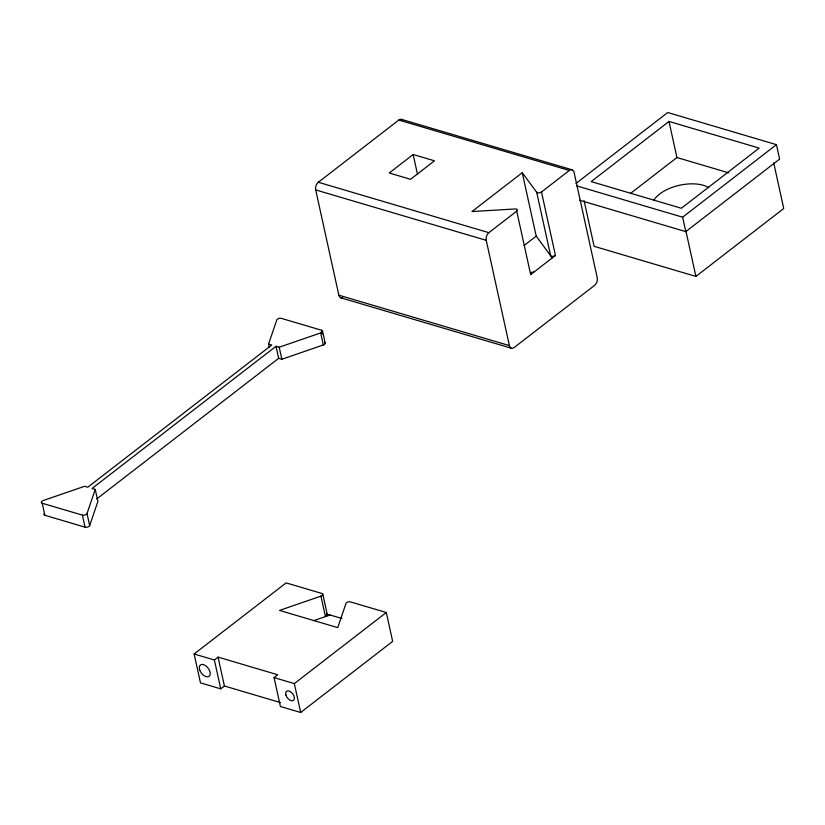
<?xml version="1.0" encoding="UTF-8"?>
<svg xmlns="http://www.w3.org/2000/svg" width="825" height="825" viewBox="0 0 825 825"><rect width="100%" height="100%" fill="white"/><g stroke="black" fill="none" stroke-linecap="round" stroke-linejoin="round"><path stroke-width="1.24" d="M44.168 513.614A2.867 1.464 -12.4 0 0 44.859 515.274L85.058 527.165A2.867 1.464 -12.4 0 0 89.667 525.577L87.017 513.542L95.246 489.431L92.049 488.493L276.014 346.283L279.211 347.222L320.667 332.939A2.867 1.464 -12.4 0 0 321.585 330.258L281.387 318.378A2.867 1.464 -12.4 0 0 276.777 319.966L268.558 344.077L269.352 347.686M89.667 525.577L97.886 501.466L95.246 489.431M342.592 297.722A5.734 3.62 -73.5 0 1 338.848 295.185L315.697 189.915A5.734 3.62 -73.5 0 1 318.326 182.263L398.815 120.048A5.734 3.62 -73.5 0 1 402.528 119.986M413.16 154.512L389.245 173.002L410.561 179.303L434.476 160.813L413.16 154.512L417.522 174.384M96.721 498.95L278.664 358.308L281.861 359.257L323.307 344.974A2.867 1.464 -12.4 0 0 324.71 342.499M555.442 255.451A2.867 1.464 -12.4 0 1 550.646 255.74L536.693 192.277L522.256 172.693L471.993 211.54L515.109 208.962A2.867 1.464 -12.4 0 1 516.718 211.138L530.671 274.601L555.442 255.451L541.489 191.998L569.343 170.455A5.734 3.62 -73.5 0 1 574.087 172.425L597.228 277.695A5.734 3.62 -73.5 0 1 594.608 285.347L514.119 347.562A5.734 3.62 -73.5 0 1 509.386 345.593L338.848 295.185M509.386 345.593L486.234 240.333A5.734 3.62 -73.5 0 1 488.864 232.671L516.718 211.138M575.943 183.47L667.734 112.52L776.449 144.664L779.625 159.101L685.802 231.629L579.552 200.217M669.003 121.45L591.185 181.603L681.357 208.261L759.175 148.108L669.003 121.45L676.933 157.544L728.815 172.879M524.153 245.468L536.209 236.146L522.256 172.693M630.444 193.473L676.933 157.544M576.376 185.78L682.626 217.192L776.449 144.664M280.438 702.57L224.41 685.998L220.729 688.844L200.475 682.863L194.133 653.988L286.12 582.883L321.863 593.453A2.867 1.464 -12.4 0 1 320.946 596.124L325.442 616.584A2.867 1.464 -12.4 0 0 327.174 614.408M584.079 200.671L594.113 246.324L695.898 276.416L783.75 208.508L773.716 162.855M194.133 653.988L214.376 659.969L218.058 657.123L277.747 674.778L274.065 677.614L280.418 706.489L300.671 712.48L392.659 641.376L386.306 612.501L350.563 601.93A2.867 1.464 -12.4 0 0 345.953 603.518L337.734 627.629L279.5 610.417L320.946 596.124M274.065 677.614L294.319 683.605L386.306 612.501M313.603 620.658L330.052 614.996M531.465 272.281L533.857 272.137M401.723 119.439L572.261 169.857M398.815 120.048L569.343 170.455M318.326 182.263L488.864 232.671M315.697 189.915L486.234 240.333M340.673 297.753L511.211 348.171M268.558 344.077L271.755 345.025L87.78 487.224L84.583 486.286L43.127 500.569A2.867 1.464 -12.4 0 0 42.219 503.25L44.859 515.274M42.219 503.25L82.418 515.13A2.867 1.464 -12.4 0 0 87.017 513.542M341.89 618.492L326.36 613.903A2.867 1.464 -12.4 0 1 326.844 614.109M536.209 236.146L552.255 257.916M685.864 230.763L695.898 276.416M682.626 217.192L685.802 231.629M322.544 331.124L325.194 343.159M321.585 330.258L322.369 333.867M320.667 332.939L323.307 344.974M279.211 347.222L281.861 359.257M276.014 346.283L278.664 358.308M322.833 594.309L327.329 614.759M294.319 683.605L300.671 712.48M218.058 657.123L224.41 685.998M214.376 659.969L220.729 688.844M82.418 515.13L85.058 527.165M541.489 191.998A2.867 1.464 -12.4 0 1 536.693 192.277M530.867 272.755A2.867 1.464 -12.4 0 1 530.671 274.601M653.709 200.527A31.515 16.087 -12.4 0 1 678.831 185.419A31.515 16.087 -12.4 0 1 708.727 187.636M285.883 695.001A5.734 3.352 52.3 0 0 293.349 700.497A5.734 3.352 52.3 0 0 290.874 692A5.734 3.352 52.3 0 0 285.883 695.001M199.702 669.982A7.167 4.187 52.3 0 0 209.138 676.304A7.167 4.187 52.3 0 0 205.466 665.589A7.167 4.187 52.3 0 0 199.702 669.982"/></g></svg>
